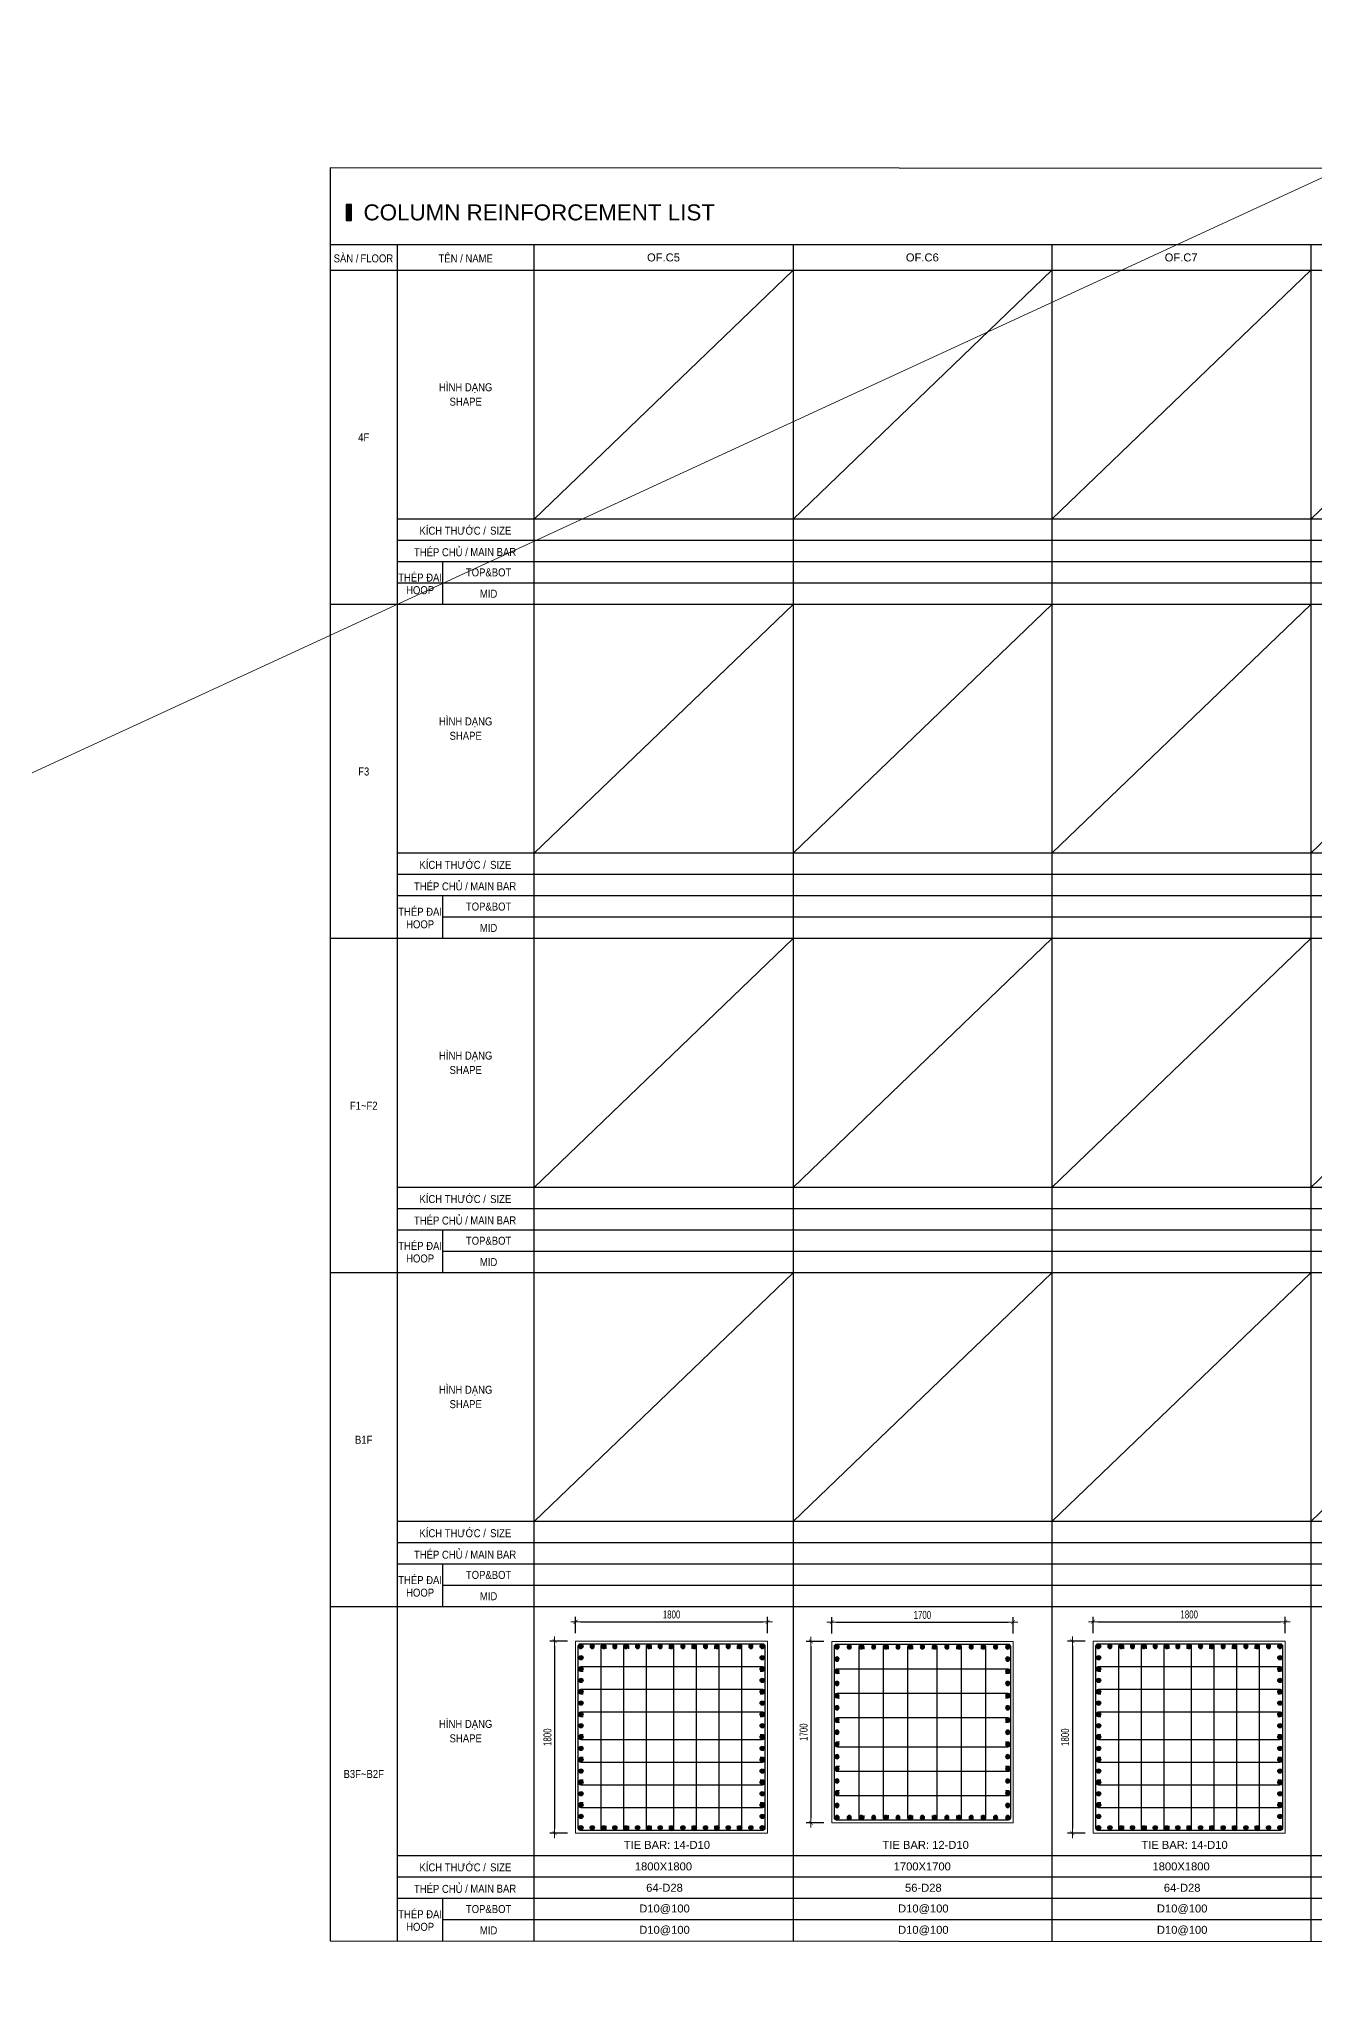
# Model space of a CAD drawing. Header units: millimetres. Extents: x 61878 to 380960, y -19809 to 191918.
# Drawn here: x 327740 to 339694, y 49083 to 67508 of the extents above; entities that cross this region are included whole.
import ezdxf
from ezdxf.enums import TextEntityAlignment as Align

# ---------------------------------------------------------------- set-up
doc = ezdxf.new("R2010")
doc.units = ezdxf.units.MM
doc.linetypes.add('CENTER2', pattern=[1.125, 0.75, -0.125, 0.125, -0.125])
doc.layers.get('Defpoints').update_dxf_attribs({"color": 151, "lineweight": 9})
for name, color, linetype in [('2', 2, 'Continuous'), ('A-ANNO-LEAD', 4, 'Continuous'), ('CEN', 1, 'CENTER2'), ('STL', 3, 'Continuous'), ('TIT1', 3, 'Continuous'), ('TXT', 3, 'Continuous')]:
    doc.layers.add(name, color=color, linetype=linetype)
for name, color, linetype, lineweight in [('NDC_S_CONTINUOUS', 3, 'Continuous', 20), ('NDC_S_DIM', 1, 'Continuous', 15), ('NDC_S_VN TEXT', 7, 'Continuous', 20)]:
    doc.layers.add(name, color=color, linetype=linetype, lineweight=lineweight)
doc.styles.add('ARIAL', font='arial.ttf', dxfattribs={"width": 0.8})
doc.styles.add('NDC_ARIAL', font='arial.ttf', dxfattribs={"width": 0.85})
doc.styles.add('NDC_DIM', font='', dxfattribs={"width": 0.75})
doc.styles.get('NDC_DIM').set_extended_font_data('Dotum')
doc.dimstyles.new('NDC_dim_30', dxfattribs={"dimscale": 30, "dimtxt": 2.5, "dimasz": 1.5, "dimexe": 1.5, "dimexo": 2.5, "dimgap": 1, "dimtad": 1, "dimdec": 0, "dimzin": 0, "dimdsep": 46, "dimtxsty": 'NDC_DIM', "dimblk": 'DIMMARK', "dimcen": 0.09, "dimdle": 1.2, "dimclrd": 1, "dimclre": 1, "dimclrt": 3, "dimadec": 0, "dimazin": 0, "dimtfac": 1, "dimtdec": 0, "dimtix": 1, "dimtofl": 0, "dimtmove": 0, "dimatfit": 3, "dimfxl": 8, "dimfxlon": 1, "dimtolj": 1, "dimtzin": 0, "dimarcsym": 0})

# ---------------------------------------------------------------- blocks, each defined once
blk = doc.blocks.new('DIMMARK')
at = {"layer": 'NDC_S_DIM', "color": 1}
blk.add_line((-1.5, 0), (1, 0), dxfattribs=at)
at = {"layer": 'NDC_S_DIM', "color": 2, "const_width": 0.1}
blk.add_lwpolyline([(-0.42, -0.42), (0.42, 0.42)], dxfattribs=at)
blk = doc.blocks.new('*D1829')
at = {"layer": 'Defpoints', "color": 0, "ltscale": 40, "transparency": 16777216}
for p in [(334566, 52673), (332766, 52491), (334566, 52491)]:
    blk.add_point(p, dxfattribs=at)
at = {"layer": 'NDC_S_DIM', "color": 1, "lineweight": -2, "ltscale": 40, "transparency": 16777216}
for p, q in [((332766, 52566), (332766, 52718)), ((334566, 52566), (334566, 52718)), ((332811, 52673), (334521, 52673))]:
    blk.add_line(p, q, dxfattribs=at)
at = {"layer": 'NDC_S_DIM', "color": 1, "lineweight": -2, "ltscale": 40, "transparency": 16777216, "xscale": 45, "yscale": 45, "zscale": 45, "rotation": 180}
blk.add_blockref('DIMMARK', (332766, 52673), dxfattribs=at)
at = {"layer": 'NDC_S_DIM', "color": 1, "lineweight": -2, "ltscale": 40, "transparency": 16777216, "xscale": 45, "yscale": 45, "zscale": 45}
blk.add_blockref('DIMMARK', (334566, 52673), dxfattribs=at)
at = {"layer": 'NDC_S_DIM', "color": 3, "ltscale": 40, "transparency": 16777216, "insert": (333666, 52741), "char_height": 75, "attachment_point": 5, "style": 'NDC_DIM'}
blk.add_mtext('\\A1;1800', dxfattribs=at)
blk = doc.blocks.new('*D1830')
at = {"layer": 'Defpoints', "color": 0, "ltscale": 40, "transparency": 16777216}
for p in [(332766, 52491), (332570, 50691), (332766, 50691)]:
    blk.add_point(p, dxfattribs=at)
at = {"layer": 'NDC_S_DIM', "color": 1, "lineweight": -2, "ltscale": 40, "transparency": 16777216}
for p, q in [((332691, 52491), (332525, 52491)), ((332570, 52446), (332570, 50736)), ((332691, 50691), (332525, 50691))]:
    blk.add_line(p, q, dxfattribs=at)
at = {"layer": 'NDC_S_DIM', "color": 1, "lineweight": -2, "ltscale": 40, "transparency": 16777216, "xscale": 45, "yscale": 45, "zscale": 45}
for p, rotation in [((332570, 52491), 90), ((332570, 50691), 270)]:
    blk.add_blockref('DIMMARK', p, dxfattribs=dict(at, rotation=rotation))
at = {"layer": 'NDC_S_DIM', "color": 3, "ltscale": 40, "transparency": 16777216, "insert": (332503, 51591), "char_height": 75, "attachment_point": 5, "rotation": 90, "style": 'NDC_DIM'}
blk.add_mtext('\\A1;1800', dxfattribs=at)
blk = doc.blocks.new('8')
at = {"layer": '2'}
blk.add_hatch(color=256, dxfattribs=at).paths.add_polyline_path([(20, 0, 0.386127), (2, 20), (-2, 20, 0.386127), (-20, 0, 1)])
blk.add_circle((0, 0), 20, dxfattribs=at)
blk = doc.blocks.new('5')
at = {"layer": 'CEN', "rotation": 180}
blk.add_blockref('8', (0, 0), dxfattribs=at)
blk = doc.blocks.new('*U1755')
at = {"layer": 'STL', "xscale": -1, "rotation": 270}
blk.add_blockref('5', (0, 0), dxfattribs=at)
blk = doc.blocks.new('*U1756')
at = {"layer": 'NDC_S_DIM', "color": 0, "linetype": 'ByBlock', "lineweight": -2, "transparency": 16777216}
for p in [(308694, 70752), (308801, 70752), (308907, 70752), (309013, 70752), (309119, 70752), (309226, 70752), (309332, 70752), (309438, 70752), (309544, 70752), (309651, 70752), (309757, 70752), (309863, 70752), (309970, 70752), (310076, 70752), (310182, 70752), (310288, 70752), (310395, 70752)]:
    blk.add_blockref('*U1755', p, dxfattribs=at)
blk = doc.blocks.new('*U1749')
at = {"layer": 'STL', "xscale": -1, "rotation": 270}
blk.add_blockref('5', (0, 0), dxfattribs=at)
blk = doc.blocks.new('*U1750')
at = {"layer": 'NDC_S_DIM', "color": 0, "linetype": 'ByBlock', "lineweight": -2, "transparency": 16777216}
for p in [(308694, 70752), (308801, 70752), (308907, 70752), (309013, 70752), (309119, 70752), (309226, 70752), (309332, 70752), (309438, 70752), (309544, 70752), (309651, 70752), (309757, 70752), (309863, 70752), (309970, 70752), (310076, 70752), (310182, 70752), (310288, 70752), (310395, 70752)]:
    blk.add_blockref('*U1749', p, dxfattribs=at)
blk = doc.blocks.new('*U1751')
at = {"layer": 'STL', "xscale": -1, "rotation": 270}
blk.add_blockref('5', (0, 0), dxfattribs=at)
blk = doc.blocks.new('*U1752')
at = {"layer": 'NDC_S_DIM', "color": 0, "linetype": 'ByBlock', "lineweight": -2, "transparency": 16777216}
for p in [(308694, 70752), (308801, 70752), (308907, 70752), (309013, 70752), (309119, 70752), (309226, 70752), (309332, 70752), (309438, 70752), (309544, 70752), (309651, 70752), (309757, 70752), (309863, 70752), (309970, 70752), (310076, 70752), (310182, 70752), (310288, 70752), (310395, 70752)]:
    blk.add_blockref('*U1751', p, dxfattribs=at)
blk = doc.blocks.new('*U1753')
at = {"layer": 'STL', "xscale": -1, "rotation": 270}
blk.add_blockref('5', (0, 0), dxfattribs=at)
blk = doc.blocks.new('*U1754')
at = {"layer": 'NDC_S_DIM', "color": 0, "linetype": 'ByBlock', "lineweight": -2, "transparency": 16777216}
for p in [(308694, 70752), (308801, 70752), (308907, 70752), (309013, 70752), (309119, 70752), (309226, 70752), (309332, 70752), (309438, 70752), (309544, 70752), (309651, 70752), (309757, 70752), (309863, 70752), (309970, 70752), (310076, 70752), (310182, 70752), (310288, 70752), (310395, 70752)]:
    blk.add_blockref('*U1753', p, dxfattribs=at)
blk = doc.blocks.new('*U1757')
at = {"layer": 'STL', "xscale": -1, "rotation": 270}
blk.add_blockref('5', (0, 0), dxfattribs=at)
blk = doc.blocks.new('*U1758')
at = {"layer": 'NDC_S_DIM', "color": 0, "linetype": 'ByBlock', "lineweight": -2, "transparency": 16777216}
for p in [(299693, 70168), (299807, 70168), (299921, 70168), (300036, 70168), (300150, 70168), (300264, 70168), (300379, 70168), (300493, 70168), (300607, 70168), (300722, 70168), (300836, 70168), (300950, 70168), (301065, 70168), (301179, 70168), (301293, 70168)]:
    blk.add_blockref('*U1757', p, dxfattribs=at)
blk = doc.blocks.new('*U1759')
at = {"layer": 'STL', "xscale": -1, "rotation": 270}
blk.add_blockref('5', (0, 0), dxfattribs=at)
blk = doc.blocks.new('*U1760')
at = {"layer": 'NDC_S_DIM', "color": 0, "linetype": 'ByBlock', "lineweight": -2, "transparency": 16777216}
for p in [(299693, 70168), (299807, 70168), (299921, 70168), (300036, 70168), (300150, 70168), (300264, 70168), (300379, 70168), (300493, 70168), (300607, 70168), (300722, 70168), (300836, 70168), (300950, 70168), (301065, 70168), (301179, 70168), (301293, 70168)]:
    blk.add_blockref('*U1759', p, dxfattribs=at)
blk = doc.blocks.new('*U1761')
at = {"layer": 'STL', "xscale": -1, "rotation": 270}
blk.add_blockref('5', (0, 0), dxfattribs=at)
blk = doc.blocks.new('*U1762')
at = {"layer": 'NDC_S_DIM', "color": 0, "linetype": 'ByBlock', "lineweight": -2, "transparency": 16777216}
for p in [(299693, 70168), (299807, 70168), (299921, 70168), (300036, 70168), (300150, 70168), (300264, 70168), (300379, 70168), (300493, 70168), (300607, 70168), (300722, 70168), (300836, 70168), (300950, 70168), (301065, 70168), (301179, 70168), (301293, 70168)]:
    blk.add_blockref('*U1761', p, dxfattribs=at)
blk = doc.blocks.new('*U1763')
at = {"layer": 'STL', "xscale": -1, "rotation": 270}
blk.add_blockref('5', (0, 0), dxfattribs=at)
blk = doc.blocks.new('*U1764')
at = {"layer": 'NDC_S_DIM', "color": 0, "linetype": 'ByBlock', "lineweight": -2, "transparency": 16777216}
for p in [(299693, 70168), (299807, 70168), (299921, 70168), (300036, 70168), (300150, 70168), (300264, 70168), (300379, 70168), (300493, 70168), (300607, 70168), (300722, 70168), (300836, 70168), (300950, 70168), (301065, 70168), (301179, 70168), (301293, 70168)]:
    blk.add_blockref('*U1763', p, dxfattribs=at)
blk = doc.blocks.new('*D1831')
at = {"layer": 'Defpoints', "color": 0, "ltscale": 40, "transparency": 16777216}
for p in [(336867, 52670), (335167, 52488), (336867, 52488)]:
    blk.add_point(p, dxfattribs=at)
at = {"layer": 'NDC_S_DIM', "color": 1, "lineweight": -2, "ltscale": 40, "transparency": 16777216}
for p, q in [((335167, 52563), (335167, 52715)), ((336867, 52563), (336867, 52715)), ((335212, 52670), (336822, 52670))]:
    blk.add_line(p, q, dxfattribs=at)
at = {"layer": 'NDC_S_DIM', "color": 1, "lineweight": -2, "ltscale": 40, "transparency": 16777216, "xscale": 45, "yscale": 45, "zscale": 45, "rotation": 180}
blk.add_blockref('DIMMARK', (335167, 52670), dxfattribs=at)
at = {"layer": 'NDC_S_DIM', "color": 1, "lineweight": -2, "ltscale": 40, "transparency": 16777216, "xscale": 45, "yscale": 45, "zscale": 45}
blk.add_blockref('DIMMARK', (336867, 52670), dxfattribs=at)
at = {"layer": 'NDC_S_DIM', "color": 3, "ltscale": 40, "transparency": 16777216, "insert": (336017, 52737), "char_height": 75, "attachment_point": 5, "style": 'NDC_DIM'}
blk.add_mtext('\\A1;1700', dxfattribs=at)
blk = doc.blocks.new('*D1832')
at = {"layer": 'Defpoints', "color": 0, "ltscale": 40, "transparency": 16777216}
for p in [(335167, 52488), (334972, 50788), (335167, 50788)]:
    blk.add_point(p, dxfattribs=at)
at = {"layer": 'NDC_S_DIM', "color": 1, "lineweight": -2, "ltscale": 40, "transparency": 16777216}
for p, q in [((335092, 52488), (334927, 52488)), ((334972, 52443), (334972, 50833)), ((335092, 50788), (334927, 50788))]:
    blk.add_line(p, q, dxfattribs=at)
at = {"layer": 'NDC_S_DIM', "color": 1, "lineweight": -2, "ltscale": 40, "transparency": 16777216, "xscale": 45, "yscale": 45, "zscale": 45}
for p, rotation in [((334972, 52488), 90), ((334972, 50788), 270)]:
    blk.add_blockref('DIMMARK', p, dxfattribs=dict(at, rotation=rotation))
at = {"layer": 'NDC_S_DIM', "color": 3, "ltscale": 40, "transparency": 16777216, "insert": (334904, 51638), "char_height": 75, "attachment_point": 5, "rotation": 90, "style": 'NDC_DIM'}
blk.add_mtext('\\A1;1700', dxfattribs=at)
blk = doc.blocks.new('*D1833')
at = {"layer": 'Defpoints', "color": 0, "ltscale": 40, "transparency": 16777216}
for p in [(339418, 52673), (337618, 52491), (339418, 52491)]:
    blk.add_point(p, dxfattribs=at)
at = {"layer": 'NDC_S_DIM', "color": 1, "lineweight": -2, "ltscale": 40, "transparency": 16777216}
for p, q in [((337618, 52566), (337618, 52718)), ((339418, 52566), (339418, 52718)), ((337663, 52673), (339373, 52673))]:
    blk.add_line(p, q, dxfattribs=at)
at = {"layer": 'NDC_S_DIM', "color": 1, "lineweight": -2, "ltscale": 40, "transparency": 16777216, "xscale": 45, "yscale": 45, "zscale": 45, "rotation": 180}
blk.add_blockref('DIMMARK', (337618, 52673), dxfattribs=at)
at = {"layer": 'NDC_S_DIM', "color": 1, "lineweight": -2, "ltscale": 40, "transparency": 16777216, "xscale": 45, "yscale": 45, "zscale": 45}
blk.add_blockref('DIMMARK', (339418, 52673), dxfattribs=at)
at = {"layer": 'NDC_S_DIM', "color": 3, "ltscale": 40, "transparency": 16777216, "insert": (338518, 52741), "char_height": 75, "attachment_point": 5, "style": 'NDC_DIM'}
blk.add_mtext('\\A1;1800', dxfattribs=at)
blk = doc.blocks.new('*D1834')
at = {"layer": 'Defpoints', "color": 0, "ltscale": 40, "transparency": 16777216}
for p in [(337618, 52491), (337423, 50691), (337618, 50691)]:
    blk.add_point(p, dxfattribs=at)
at = {"layer": 'NDC_S_DIM', "color": 1, "lineweight": -2, "ltscale": 40, "transparency": 16777216}
for p, q in [((337543, 52491), (337378, 52491)), ((337423, 52446), (337423, 50736)), ((337543, 50691), (337378, 50691))]:
    blk.add_line(p, q, dxfattribs=at)
at = {"layer": 'NDC_S_DIM', "color": 1, "lineweight": -2, "ltscale": 40, "transparency": 16777216, "xscale": 45, "yscale": 45, "zscale": 45}
for p, rotation in [((337423, 52491), 90), ((337423, 50691), 270)]:
    blk.add_blockref('DIMMARK', p, dxfattribs=dict(at, rotation=rotation))
at = {"layer": 'NDC_S_DIM', "color": 3, "ltscale": 40, "transparency": 16777216, "insert": (337355, 51591), "char_height": 75, "attachment_point": 5, "rotation": 90, "style": 'NDC_DIM'}
blk.add_mtext('\\A1;1800', dxfattribs=at)
blk = doc.blocks.new('*U1771')
at = {"layer": 'STL', "xscale": -1, "rotation": 270}
blk.add_blockref('5', (0, 0), dxfattribs=at)
blk = doc.blocks.new('*U1772')
at = {"layer": 'NDC_S_DIM', "color": 0, "linetype": 'ByBlock', "lineweight": -2, "transparency": 16777216}
for p in [(308694, 70752), (308801, 70752), (308907, 70752), (309013, 70752), (309119, 70752), (309226, 70752), (309332, 70752), (309438, 70752), (309544, 70752), (309651, 70752), (309757, 70752), (309863, 70752), (309970, 70752), (310076, 70752), (310182, 70752), (310288, 70752), (310395, 70752)]:
    blk.add_blockref('*U1771', p, dxfattribs=at)
blk = doc.blocks.new('*U1765')
at = {"layer": 'STL', "xscale": -1, "rotation": 270}
blk.add_blockref('5', (0, 0), dxfattribs=at)
blk = doc.blocks.new('*U1766')
at = {"layer": 'NDC_S_DIM', "color": 0, "linetype": 'ByBlock', "lineweight": -2, "transparency": 16777216}
for p in [(308694, 70752), (308801, 70752), (308907, 70752), (309013, 70752), (309119, 70752), (309226, 70752), (309332, 70752), (309438, 70752), (309544, 70752), (309651, 70752), (309757, 70752), (309863, 70752), (309970, 70752), (310076, 70752), (310182, 70752), (310288, 70752), (310395, 70752)]:
    blk.add_blockref('*U1765', p, dxfattribs=at)
blk = doc.blocks.new('*U1767')
at = {"layer": 'STL', "xscale": -1, "rotation": 270}
blk.add_blockref('5', (0, 0), dxfattribs=at)
blk = doc.blocks.new('*U1768')
at = {"layer": 'NDC_S_DIM', "color": 0, "linetype": 'ByBlock', "lineweight": -2, "transparency": 16777216}
for p in [(308694, 70752), (308801, 70752), (308907, 70752), (309013, 70752), (309119, 70752), (309226, 70752), (309332, 70752), (309438, 70752), (309544, 70752), (309651, 70752), (309757, 70752), (309863, 70752), (309970, 70752), (310076, 70752), (310182, 70752), (310288, 70752), (310395, 70752)]:
    blk.add_blockref('*U1767', p, dxfattribs=at)
blk = doc.blocks.new('*U1769')
at = {"layer": 'STL', "xscale": -1, "rotation": 270}
blk.add_blockref('5', (0, 0), dxfattribs=at)
blk = doc.blocks.new('*U1770')
at = {"layer": 'NDC_S_DIM', "color": 0, "linetype": 'ByBlock', "lineweight": -2, "transparency": 16777216}
for p in [(308694, 70752), (308801, 70752), (308907, 70752), (309013, 70752), (309119, 70752), (309226, 70752), (309332, 70752), (309438, 70752), (309544, 70752), (309651, 70752), (309757, 70752), (309863, 70752), (309970, 70752), (310076, 70752), (310182, 70752), (310288, 70752), (310395, 70752)]:
    blk.add_blockref('*U1769', p, dxfattribs=at)

msp = doc.modelspace()

# ---------------------------------------------------------------- hatches: boundary and pattern name
at = {"layer": 'TXT'}
msp.add_hatch(color=7, dxfattribs=at).paths.add_polyline_path([(330666.4, 65808.4), (330666.4, 65958.4), (330616.4, 65958.4), (330616.4, 65808.4)])

# ---------------------------------------------------------------- linework, layer by layer
at = {"layer": '2', "lineweight": -2, "ltscale": 1000}
for points in [[(334540.7, 52446.5), (334540.7, 50736.5, -0.4142136), (334520.7, 50716.5), (332810.7, 50716.5, -0.4142136), (332790.7, 50736.5), (332790.7, 52446.5, -0.4142136), (332810.7, 52466.5), (334520.7, 52466.5, -0.4142136)], [(336842.4, 52443.3), (336842.4, 50833.3, -0.4142136), (336822.4, 50813.3), (335212.4, 50813.3, -0.4142136), (335192.4, 50833.3), (335192.4, 52443.3, -0.4142136), (335212.4, 52463.3), (336822.4, 52463.3, -0.4142136)], [(339392.9, 52446.5), (339392.9, 50736.5, -0.4142136), (339372.9, 50716.5), (337662.9, 50716.5, -0.4142136), (337642.9, 50736.5), (337642.9, 52446.5, -0.4142136), (337662.9, 52466.5), (339372.9, 52466.5, -0.4142136)]]:
    msp.add_lwpolyline(points, format="xyb", close=True, dxfattribs=at)
at = {"layer": '2'}
for points in [[(333050.5, 50761.1), (333050.5, 50739, -1), (333005.5, 50739), (333005.5, 52441, -1), (333050.5, 52441), (333050.5, 52418.8)], [(333263.1, 50761.1), (333263.1, 50739, -1), (333218.1, 50739), (333218.1, 52441, -1), (333263.1, 52441), (333263.1, 52418.8)], [(333475.6, 50761.1), (333475.6, 50739, -1), (333430.6, 50739), (333430.6, 52441, -1), (333475.6, 52441), (333475.6, 52418.8)], [(333643.2, 50761.1), (333643.2, 50739, 1), (333688.2, 50739), (333688.2, 52441, 1), (333643.2, 52441), (333643.2, 52418.8)], [(333855.7, 50761.1), (333855.7, 50739, 1), (333900.7, 50739), (333900.7, 52441, 1), (333855.7, 52441), (333855.7, 52418.8)], [(334068.3, 50761.1), (334068.3, 50739, 1), (334113.3, 50739), (334113.3, 52441, 1), (334068.3, 52441), (334068.3, 52418.8)], [(334280.8, 50761.1), (334280.8, 50739, 1), (334325.9, 50739), (334325.9, 52441, 1), (334280.8, 52441), (334280.8, 52418.8)], [(335468.3, 50858), (335468.3, 50835.8, -1), (335423.3, 50835.8), (335423.3, 52437.8, -1), (335468.3, 52437.8), (335468.3, 52415.7)], [(335696.9, 50859.5), (335696.9, 50837.3, -1), (335651.9, 50837.3), (335651.9, 52439.3, -1), (335696.9, 52439.3), (335696.9, 52417.2)], [(335925.6, 50858), (335925.6, 50835.8, -1), (335880.6, 50835.8), (335880.6, 52437.8, -1), (335925.6, 52437.8), (335925.6, 52415.7)], [(336109.2, 50858), (336109.2, 50835.8, 1), (336154.2, 50835.8), (336154.2, 52437.8, 1), (336109.2, 52437.8), (336109.2, 52415.7)], [(336337.8, 50858), (336337.8, 50835.8, 1), (336382.9, 50835.8), (336382.9, 52437.8, 1), (336337.8, 52437.8), (336337.8, 52415.7)], [(336566.5, 50858), (336566.5, 50835.8, 1), (336611.5, 50835.8), (336611.5, 52437.8, 1), (336566.5, 52437.8), (336566.5, 52415.7)], [(337902.7, 50761.1), (337902.7, 50739, -1), (337857.7, 50739), (337857.7, 52441, -1), (337902.7, 52441), (337902.7, 52418.8)], [(338115.3, 50761.1), (338115.3, 50739, -1), (338070.2, 50739), (338070.2, 52441, -1), (338115.3, 52441), (338115.3, 52418.8)], [(338327.8, 50761.1), (338327.8, 50739, -1), (338282.8, 50739), (338282.8, 52441, -1), (338327.8, 52441), (338327.8, 52418.8)], [(338495.4, 50761.1), (338495.4, 50739, 1), (338540.4, 50739), (338540.4, 52441, 1), (338495.4, 52441), (338495.4, 52418.8)], [(338707.9, 50761.1), (338707.9, 50739, 1), (338752.9, 50739), (338752.9, 52441, 1), (338707.9, 52441), (338707.9, 52418.8)], [(338920.5, 50761.1), (338920.5, 50739, 1), (338965.5, 50739), (338965.5, 52441, 1), (338920.5, 52441), (338920.5, 52418.8)], [(339133, 50761.1), (339133, 50739, 1), (339178.1, 50739), (339178.1, 52441, 1), (339133, 52441), (339133, 52418.8)], [(332837.6, 52207.3), (332815.4, 52207.3, -1), (332815.4, 52252.4), (334517.5, 52252.4, -1), (334517.5, 52207.3), (334495.4, 52207.3)], [(335239.3, 52186.7), (335217.2, 52186.7, -1), (335217.2, 52231.7), (336819.2, 52231.7, -1), (336819.2, 52186.7), (336797.1, 52186.7)], [(337689.8, 52207.3), (337667.6, 52207.3, -1), (337667.6, 52252.4), (339369.7, 52252.4, -1), (339369.7, 52207.3), (339347.5, 52207.3)], [(332837.6, 51994.8), (332815.4, 51994.8, -1), (332815.4, 52039.8), (334517.5, 52039.8, -1), (334517.5, 51994.8), (334495.4, 51994.8)], [(335239.3, 51958), (335217.2, 51958, -1), (335217.2, 52003.1), (336819.2, 52003.1, -1), (336819.2, 51958), (336797.1, 51958)], [(337689.8, 51994.8), (337667.6, 51994.8, -1), (337667.6, 52039.8), (339369.7, 52039.8, -1), (339369.7, 51994.8), (339347.5, 51994.8)], [(332837.6, 51782.2), (332815.4, 51782.2, -1), (332815.4, 51827.3), (334517.5, 51827.3, -1), (334517.5, 51782.2), (334495.4, 51782.2)], [(335239.3, 51729.4), (335217.2, 51729.4, -1), (335217.2, 51774.4), (336819.2, 51774.4, -1), (336819.2, 51729.4), (336797.1, 51729.4)], [(337689.8, 51782.2), (337667.6, 51782.2, -1), (337667.6, 51827.3), (339369.7, 51827.3, -1), (339369.7, 51782.2), (339347.5, 51782.2)], [(332837.6, 51614.7), (332815.4, 51614.7, 1), (332815.4, 51569.7), (334517.5, 51569.7, 1), (334517.5, 51614.7), (334495.4, 51614.7)], [(337689.8, 51614.7), (337667.6, 51614.7, 1), (337667.6, 51569.7), (339369.7, 51569.7, 1), (339369.7, 51614.7), (339347.5, 51614.7)], [(335239.3, 51545.8), (335217.2, 51545.8, 1), (335217.2, 51500.8), (336819.2, 51500.8, 1), (336819.2, 51545.8), (336797.1, 51545.8)], [(332837.6, 51402.1), (332815.4, 51402.1, 1), (332815.4, 51357.1), (334517.5, 51357.1, 1), (334517.5, 51402.1), (334495.4, 51402.1)], [(335239.3, 51317.2), (335217.2, 51317.2, 1), (335217.2, 51272.1), (336819.2, 51272.1, 1), (336819.2, 51317.2), (336797.1, 51317.2)], [(337689.8, 51402.1), (337667.6, 51402.1, 1), (337667.6, 51357.1), (339369.7, 51357.1, 1), (339369.7, 51402.1), (339347.5, 51402.1)], [(332837.6, 51189.6), (332815.4, 51189.6, 1), (332815.4, 51144.6), (334517.5, 51144.6, 1), (334517.5, 51189.6), (334495.4, 51189.6)], [(335239.3, 51088.5), (335217.2, 51088.5, 1), (335217.2, 51043.5), (336819.2, 51043.5, 1), (336819.2, 51088.5), (336797.1, 51088.5)], [(337689.8, 51189.6), (337667.6, 51189.6, 1), (337667.6, 51144.6), (339369.7, 51144.6, 1), (339369.7, 51189.6), (339347.5, 51189.6)], [(332837.6, 50977), (332815.4, 50977, 1), (332815.4, 50932), (334517.5, 50932, 1), (334517.5, 50977), (334495.4, 50977)], [(337689.8, 50977), (337667.6, 50977, 1), (337667.6, 50932), (339369.7, 50932, 1), (339369.7, 50977), (339347.5, 50977)]]:
    msp.add_lwpolyline(points, format="xyb", dxfattribs=at)
at = {"layer": 'A-ANNO-LEAD'}
msp.add_lwpolyline([(330466.4, 49683.4), (351801.4, 49670.2), (351801.4, 66290.2), (330466.4, 66303.4)], close=True, dxfattribs=at)
at = {"layer": 'Defpoints', "ltscale": 40}
msp.add_line((302635, 49083.4), (380959.6, 85214), dxfattribs=at)
at = {"layer": 'NDC_S_CONTINUOUS', "ltscale": 70}
for points in [[(334565.7, 52491.5), (334565.7, 50691.5), (332765.7, 50691.5), (332765.7, 52491.5), (334565.7, 52491.5)], [(336867.4, 52488.3), (336867.4, 50788.3), (335167.4, 50788.3), (335167.4, 52488.3), (336867.4, 52488.3)], [(339417.9, 52491.5), (339417.9, 50691.5), (337617.9, 50691.5), (337617.9, 52491.5), (339417.9, 52491.5)]]:
    msp.add_lwpolyline(points, dxfattribs=at)
at = {"layer": 'TIT1', "color": 2}
msp.add_line((330466.4, 65583.4), (351801.4, 65583.4), dxfattribs=at)
at = {"layer": 'TIT1'}
for p, q in [((331094.3, 65583.4), (331094.3, 49683.4)), ((332378.2, 49683.4), (332378.2, 65583.4)), ((334804.3, 65583.4), (334804.3, 49683.4)), ((337230.4, 65583.4), (337230.4, 49683.4)), ((339656.5, 65583.4), (339656.5, 49683.4)), ((330466.4, 65343.4), (351801.4, 65343.4)), ((351801.4, 62210.7), (330466.4, 62210.7)), ((351801.4, 59078), (330466.4, 59078)), ((351801.4, 55945.3), (330466.4, 55945.3)), ((351801.4, 52812.6), (330466.4, 52812.6))]:
    msp.add_line(p, q, dxfattribs=at)
at = {"layer": 'TIT1', "color": 8}
for p, q in [((351801.4, 63010.7), (331094.3, 63010.7)), ((351801.4, 62810.7), (331094.3, 62810.7)), ((351801.4, 62610.7), (331094.3, 62610.7)), ((331523.5, 62210.7), (331523.5, 62610.7)), ((351801.4, 62410.7), (331094.3, 62410.7)), ((351801.4, 59878), (331094.3, 59878)), ((351801.4, 59678), (331094.3, 59678)), ((351801.4, 59478), (331094.3, 59478)), ((331523.5, 59078), (331523.5, 59478)), ((351801.4, 59278), (331523.5, 59278)), ((351801.4, 56745.3), (331094.3, 56745.3)), ((351801.4, 56545.3), (331094.3, 56545.3)), ((351801.4, 56345.3), (331094.3, 56345.3)), ((331523.5, 55945.3), (331523.5, 56345.3)), ((351801.4, 56145.3), (331523.5, 56145.3)), ((351801.4, 53612.6), (331094.3, 53612.6)), ((351801.4, 53412.6), (331094.3, 53412.6)), ((351801.4, 53212.6), (331094.3, 53212.6)), ((331523.5, 52812.6), (331523.5, 53212.6)), ((351801.4, 53012.6), (331523.5, 53012.6)), ((351801.4, 50479.9), (331094.3, 50479.9)), ((351801.4, 50279.9), (331094.3, 50279.9)), ((351801.4, 50079.9), (331094.3, 50079.9)), ((331523.5, 49679.9), (331523.5, 50079.9)), ((351801.4, 49879.9), (331523.5, 49879.9))]:
    msp.add_line(p, q, dxfattribs=at)
for points in [[(334804.3, 65343.4), (332378.2, 63010.7)], [(337230.4, 65343.4), (334804.3, 63010.7)], [(339656.5, 65343.4), (337230.4, 63010.7)], [(342082.6, 65343.4), (339656.5, 63010.7)], [(334804.3, 62210.7), (332378.2, 59878)], [(337230.4, 62210.7), (334804.3, 59878)], [(339656.5, 62210.7), (337230.4, 59878)], [(342082.6, 62210.7), (339656.5, 59878)], [(334804.3, 59078), (332378.2, 56745.3)], [(337230.4, 59078), (334804.3, 56745.3)], [(339656.5, 59078), (337230.4, 56745.3)], [(342082.6, 59078), (339656.5, 56745.3)], [(334804.3, 55945.3), (332378.2, 53612.6)], [(337230.4, 55945.3), (334804.3, 53612.6)], [(339656.5, 55945.3), (337230.4, 53612.6)], [(342082.6, 55945.3), (339656.5, 53612.6)]]:
    msp.add_lwpolyline(points, dxfattribs=at)
at = {"layer": 'TXT', "color": 7}
msp.add_lwpolyline([(330666.4, 65808.4), (330666.4, 65958.4), (330616.4, 65958.4), (330616.4, 65808.4)], close=True, dxfattribs=at)
msp.add_lwpolyline([(330666.4, 65808.4), (330666.4, 65958.4), (330616.4, 65958.4), (330616.4, 65808.4)], close=True, dxfattribs=at)

# ---------------------------------------------------------------- block references
at = {"layer": 'NDC_S_DIM', "xscale": -1}
for name, p, rotation in [('*U1752', (262063.9, -257952.3), 270), ('*U1754', (263764.4, -257952.3), 270), ('*U1768', (266916.1, -257952.3), 270), ('*U1770', (268616.6, -257952.3), 270), ('*U1750', (24121.2, 121493.5), 180), ('*U1766', (28973.4, 121493.5), 180)]:
    msp.add_blockref(name, p, dxfattribs=dict(at, rotation=rotation))
at = {"layer": 'NDC_S_DIM'}
for name, p in [('*U1756', (24121.2, -18310.6)), ('*U1758', (35524.4, -17729.8)), ('*U1772', (28973.4, -18310.6)), ('*U1760', (35524.4, -19330.2))]:
    msp.add_blockref(name, p, dxfattribs=at)
at = {"layer": 'NDC_S_DIM', "rotation": 90}
for name, p in [('*U1762', (405384.8, -248855.4)), ('*U1764', (406985.2, -248855.4))]:
    msp.add_blockref(name, p, dxfattribs=at)

# ---------------------------------------------------------------- texts
at = {"layer": 'NDC_S_VN TEXT', "style": 'NDC_ARIAL', "width": 0.85}
for s, p in [('SÀN /', (330615, 65463.4)), ('HÌNH DẠNG', (331736.3, 64247.7)), ('KÍCH THƯỚC /', (331613.9, 62910.7)), ('THÉP CHỦ /', (331503.8, 62710.7)), ('THÉP ĐAI', (331309, 62471.7)), ('HÌNH DẠNG', (331736.3, 61115)), ('KÍCH THƯỚC /', (331613.9, 59778)), ('THÉP CHỦ /', (331503.8, 59578)), ('THÉP ĐAI', (331309, 59339)), ('HÌNH DẠNG', (331736.3, 57982.3)), ('KÍCH THƯỚC /', (331613.9, 56645.3)), ('THÉP CHỦ /', (331503.8, 56445.3)), ('THÉP ĐAI', (331309, 56206.3)), ('HÌNH DẠNG', (331736.3, 54849.6)), ('KÍCH THƯỚC /', (331613.9, 53512.6)), ('THÉP CHỦ /', (331503.8, 53312.6)), ('THÉP ĐAI', (331309, 53073.6)), ('HÌNH DẠNG', (331736.3, 51716.9)), ('KÍCH THƯỚC /', (331613.9, 50379.9)), ('THÉP CHỦ /', (331503.8, 50179.9)), ('THÉP ĐAI', (331309, 49940.9))]:
    msp.add_text(s, height=75, dxfattribs=at).set_placement(p, align=Align.MIDDLE)
at = {"layer": 'TIT1', "style": 'NDC_ARIAL', "width": 0.85}
for s, p in [('FLOOR', (330903.5, 65454.6)), ('TÊN / NAME', (331736.3, 65463.4)), ('SHAPE', (331736.3, 64111.5)), ('4F', (330780.4, 63777)), ('SIZE', (332064.4, 62901.9)), ('MAIN BAR', (331994.7, 62701.8)), ('TOP&BOT', (331950.9, 62510.7)), ('HOOP', (331309, 62344.4)), ('MID', (331950.9, 62310.7)), ('SHAPE', (331736.3, 60978.8)), ('F3', (330780.4, 60644.3)), ('SIZE', (332064.4, 59769.1)), ('MAIN BAR', (331994.7, 59569.1)), ('TOP&BOT', (331950.9, 59378)), ('HOOP', (331309, 59211.7)), ('MID', (331950.9, 59178)), ('SHAPE', (331736.3, 57846.1)), ('F1~F2', (330780.4, 57511.6)), ('SIZE', (332064.4, 56636.4)), ('MAIN BAR', (331994.7, 56436.4)), ('TOP&BOT', (331950.9, 56245.3)), ('HOOP', (331309, 56079)), ('MID', (331950.9, 56045.3)), ('SHAPE', (331736.3, 54713.3)), ('B1F', (330780.4, 54378.9)), ('SIZE', (332064.4, 53503.7)), ('MAIN BAR', (331994.7, 53303.7)), ('TOP&BOT', (331950.9, 53112.6)), ('HOOP', (331309, 52946.3)), ('MID', (331950.9, 52912.6)), ('SHAPE', (331736.3, 51580.6)), ('B3F~B2F', (330780.4, 51246.2)), ('SIZE', (332064.4, 50371)), ('MAIN BAR', (331994.7, 50171)), ('TOP&BOT', (331950.9, 49979.9)), ('HOOP', (331309, 49813.6)), ('MID', (331950.9, 49779.9))]:
    msp.add_text(s, height=75, dxfattribs=at).set_placement(p, align=Align.MIDDLE)
at = {"layer": 'TIT1', "color": 2, "style": 'NDC_ARIAL'}
for s, p in [('OF.C5', (333590.3, 65463.4)), ('OF.C6', (336016.4, 65463.4)), ('OF.C7', (338442.5, 65463.4))]:
    msp.add_text(s, height=75, dxfattribs=at).set_placement(p, align=Align.MIDDLE)
at = {"layer": 'TIT1', "style": 'NDC_ARIAL'}
for s, p in [('TIE BAR: 14-D10', (333621.6, 50581.6)), ('TIE BAR: 12-D10', (336047.7, 50581.6)), ('TIE BAR: 14-D10', (338473.8, 50581.6)), ('1700X1700', (336015.9, 50379.7)), ('64-D28', (333599.8, 50179.7)), ('56-D28', (336025.9, 50179.7)), ('64-D28', (338452, 50179.7)), ('D10@100', (333599.8, 49979.7)), ('D10@100', (336025.9, 49979.7)), ('D10@100', (338452, 49979.7)), ('D10@100', (333599.8, 49779.7)), ('D10@100', (336025.9, 49779.7)), ('D10@100', (338452, 49779.7))]:
    msp.add_text(s, height=75, dxfattribs=at).set_placement(p, align=Align.MIDDLE)
at = {"layer": 'TIT1', "color": 6, "style": 'NDC_ARIAL'}
for p in [(333589.8, 50379.7), (338441.9, 50379.7)]:
    msp.add_text('1800X1800', height=75, dxfattribs=at).set_placement(p, align=Align.MIDDLE)
at = {"layer": 'TXT', "color": 3, "style": 'ARIAL'}
msp.add_text('COLUMN REINFORCEMENT LIST', height=150, dxfattribs=at).set_placement((330778.6, 65810.7))

# ---------------------------------------------------------------- dimensions: what is measured, and where the dimension line sits
at = {"layer": 'NDC_S_DIM', "ltscale": 40}
for base, p1, p2, picture, middle in [((334565.7, 52673), (332765.7, 52491.5), (334565.7, 52491.5), '*D1829', (333665.7, 52740.6)), ((336867.4, 52669.9), (335167.4, 52488.3), (336867.4, 52488.3), '*D1831', (336017.4, 52737.5)), ((339417.9, 52673), (337617.9, 52491.5), (339417.9, 52491.5), '*D1833', (338517.9, 52740.6))]:
    dim = msp.add_linear_dim(base=base, p1=p1, p2=p2, dimstyle='NDC_dim_30', dxfattribs=at)
    dim.commit()
    dim.dimension.update_dxf_attribs({"geometry": picture, "text_midpoint": middle})
for base, p1, p2, picture, middle in [((332570.3, 50691.5), (332765.7, 52491.5), (332765.7, 50691.5), '*D1830', (332502.8, 51591.5)), ((334972, 50788.3), (335167.4, 52488.3), (335167.4, 50788.3), '*D1832', (334904.5, 51638.3)), ((337422.5, 50691.5), (337617.9, 52491.5), (337617.9, 50691.5), '*D1834', (337355, 51591.5))]:
    dim = msp.add_linear_dim(base=base, p1=p1, p2=p2, angle=90, dimstyle='NDC_dim_30', dxfattribs=at)
    dim.commit()
    dim.dimension.update_dxf_attribs({"geometry": picture, "text_midpoint": middle})

doc.saveas('drawing.dxf')
